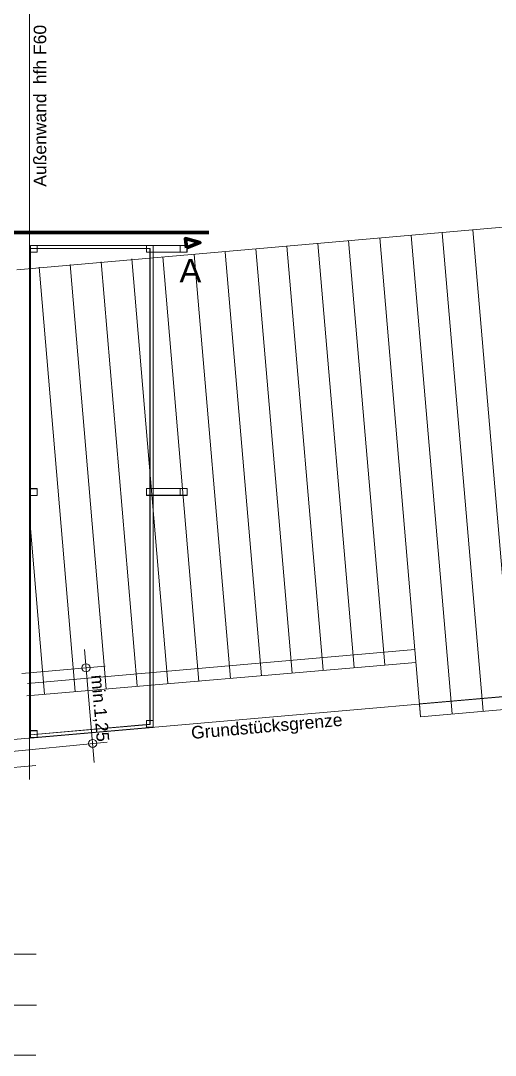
# Model space of a CAD drawing. Header units: millimetres. Extents: x 1501 to 41669, y -38 to 29710.
# Drawn here: x 16783 to 24477, y 2836 to 19618 of the extents above; entities that cross this region are included whole.
import ezdxf

# ---------------------------------------------------------------- set-up
doc = ezdxf.new("R2010")
doc.units = ezdxf.units.MM
doc.header["$LTSCALE"] = 50
doc.linetypes.add('PDF_564-4_176-4_70-6_176-4', pattern=[987.8, 564.4, -176.4, 70.6, -176.4])
for name, color, linetype in [('05_Linien_stark', 7, 'Continuous'), ('06_Linien_fein', 3, 'Continuous'), ('07_Bemassung', 6, 'Continuous'), ('08_Schnittlinie', 1, 'Continuous'), ('10_Text', 7, 'Continuous')]:
    doc.layers.add(name, color=color, linetype=linetype)
doc.styles.add('PLAN', font='arial.ttf')

msp = doc.modelspace()

# ---------------------------------------------------------------- linework, layer by layer
at = {"layer": '05_Linien_stark', "lineweight": 15}
for p, q in [((16665, 7958), (38270, 9849)), ((18155, 9147), (16802, 9029)), ((3920, 6541), (18185, 7914))]:
    msp.add_line(p, q, dxfattribs=at)
at = {"layer": '05_Linien_stark', "lineweight": 20}
for points in [[(16940, 15973), (16940, 7982), (18929, 8154), (18929, 15973)], [(16940, 15972), (16940, 7985), (18930, 8157), (18930, 15972)], [(18820, 15973), (19478, 15973), (19478, 15864), (18820, 15864)], [(18821, 15972), (19479, 15972), (19479, 15863), (18821, 15863)], [(16940, 15924), (16940, 8035), (18879, 8205), (18879, 15924)], [(16940, 15923), (16940, 8034), (18880, 8204), (18880, 15923)], [(18820, 12029), (19481, 12029), (19481, 11920), (18820, 11920)], [(18821, 12028), (19481, 12028), (19481, 11919), (18821, 11919)]]:
    msp.add_lwpolyline(points, close=True, dxfattribs=at)
at = {"layer": '05_Linien_stark', "lineweight": 211}
msp.add_lwpolyline([(19473, 15935), (19453, 16085), (19688, 16020)], close=True, dxfattribs=at)
at = {"layer": '05_Linien_stark', "lineweight": 18}
msp.add_lwpolyline([(30294, 8942), (23265, 8327), (23247, 8536), (30276, 9151)], close=True, dxfattribs=at)
at = {"layer": '06_Linien_fein', "lineweight": 9}
for p, q in [((16924, 7308), (16924, 21780)), ((16721, 15578), (29635, 16708)), ((23778, 8376), (23116, 16134)), ((24279, 8420), (23617, 16175)), ((24777, 8458), (24114, 16226)), ((21686, 9082), (21100, 15961)), ((22188, 9126), (21601, 16006)), ((22685, 9169), (22098, 16053)), ((23265, 8331), (22603, 16097)), ((19673, 8901), (19086, 15788)), ((20184, 8949), (19598, 15825)), ((20685, 8992), (20099, 15866)), ((21183, 9036), (20596, 15917)), ((17668, 8737), (17081, 15618)), ((18171, 8783), (17584, 15662)), ((18672, 8827), (18085, 15706)), ((19170, 8870), (18583, 15753)), ((17170, 8693), (16924, 11578)), ((16894, 8867), (23174, 9416)), ((16884, 8667), (23190, 9205)), ((5261, 6506), (17026, 7535))]:
    msp.add_line(p, q, dxfattribs=at)
at = {"layer": '07_Bemassung', "lineweight": 15}
for p, q in [((17976, 7584), (17815, 9421)), ((5268, 4477), (17036, 4477)), ((5267, 3649), (17038, 3649)), ((5273, 2836), (17029, 2836))]:
    msp.add_line(p, q, dxfattribs=at)
at = {"layer": '07_Bemassung', "lineweight": 20}
for points in [[(16940, 15973), (17049, 15973), (17049, 15863), (16940, 15863)], [(16940, 15973), (17049, 15973), (17049, 15863), (16940, 15863)], [(16940, 15972), (17050, 15972), (17050, 15862), (16940, 15862)], [(16940, 15972), (17050, 15972), (17050, 15862), (16940, 15862)], [(18820, 15974), (18929, 15974), (18929, 15864), (18820, 15864)], [(18821, 15973), (18930, 15973), (18930, 15863), (18821, 15863)], [(19370, 15973), (19479, 15973), (19479, 15864), (19370, 15864)], [(19370, 15973), (19479, 15973), (19479, 15864), (19370, 15864)], [(19370, 15972), (19480, 15972), (19480, 15863), (19370, 15863)], [(16940, 12028), (17049, 12028), (17049, 11919), (16940, 11919)], [(16940, 12028), (17049, 12028), (17049, 11919), (16940, 11919)], [(16940, 12027), (17050, 12027), (17050, 11918), (16940, 11918)], [(16940, 12027), (17050, 12027), (17050, 11918), (16940, 11918)], [(18820, 12029), (18929, 12029), (18929, 11920), (18820, 11920)], [(18821, 12030), (18931, 12030), (18931, 11920), (18821, 11920)], [(18821, 12028), (18930, 12028), (18930, 11919), (18821, 11919)], [(18822, 12029), (18931, 12029), (18931, 11919), (18822, 11919)], [(19371, 12029), (19480, 12029), (19480, 11920), (19371, 11920)], [(19371, 12028), (19481, 12028), (19481, 11918), (19371, 11918)], [(18821, 8267), (18930, 8267), (18930, 8157), (18821, 8157)], [(16941, 8102), (17050, 8102), (17050, 7992), (16941, 7992)], [(16942, 8101), (17051, 8101), (17051, 7991), (16942, 7991)]]:
    msp.add_lwpolyline(points, close=True, dxfattribs=at)
at = {"layer": '07_Bemassung', "lineweight": 18}
for centre in [(17842, 9121), (17950, 7895)]:
    msp.add_circle(centre, 65.8, dxfattribs=at)
at = {"layer": '08_Schnittlinie', "linetype": 'PDF_564-4_176-4_70-6_176-4', "lineweight": 70}
msp.add_line((19832, 16180), (13144, 16180), dxfattribs=at)

# ---------------------------------------------------------------- texts
at = {"layer": '10_Text', "style": 'PLAN'}
for s, rotation, p in [('hfh F60', 90, (17197, 18588)), ('Außenwand', 90, (17197, 16925)), ('min.1,25', 275, (17924, 9000)), ('Grundstücksgrenze', 5, (19555, 7967))]:
    msp.add_text(s, height=203.2, rotation=rotation, dxfattribs=at).set_placement(p)
msp.add_text('A', height=381, dxfattribs=at).set_placement((19357, 15372))

doc.saveas('drawing.dxf')
